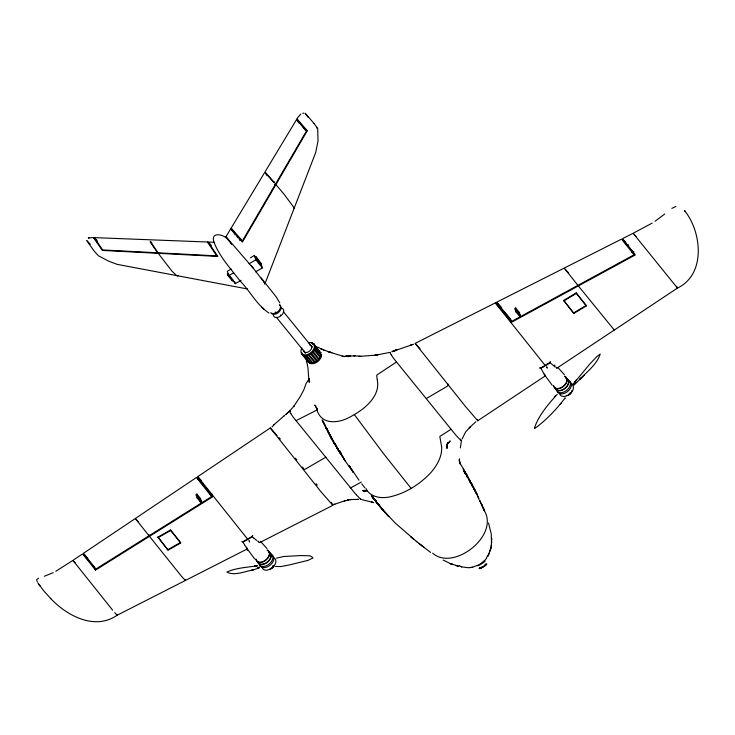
<?xml version="1.0" encoding="UTF-8"?>
<svg xmlns="http://www.w3.org/2000/svg" width="735" height="735" viewBox="0 0 735 735"><rect width="100%" height="100%" fill="white"/><g stroke="black" fill="none" stroke-linecap="round" stroke-linejoin="round"><path stroke-width="1.1" d="M460.367 447.927L461.286 441.606M491.632 541.226L491.504 543.395L491.256 533.941L488.527 522.962M465.31 473.478L464.906 472.568A8.958 0.992 63.9 0 0 464.685 472.173L463.739 470.051L465.117 472.366L463.215 469.013L464.162 471.236M556.974 368.051L556.781 367.555M332.881 505.285L331.439 502.437M491.596 541.787L491.182 546.518M459.504 458.732L459.347 461.24L459.329 459.458L460.386 464.143L459.586 462.581L463.822 469.527M294.266 207.959L283.765 193.829L275.928 184.632L274.311 184.053M491.127 547.015L491.357 544.993M314.745 349.538L315.03 347.095L321.232 355.088L314.92 347.931C315.618 346.644 314.24 344.403 312.77 343.769M309.417 378.782L309.224 382.356C307.892 371.846 308.571 367.224 306.33 360.995M459.366 565.573L461.13 566.685M312.596 343.41L312.044 343.034L313.34 344.697M489.482 552.463L489.115 553.611M252.739 535.411L252.353 536.164A2.958 1.92 -39 0 1 251.995 536.605L242.816 541.787L244.544 544.764M447.45 443.113L447.698 442.543L446.724 445.447L447.045 448.396L446.779 445.539L446.926 447.771M490.567 549.495L491.274 547.061L490.805 548.402M490.328 550.23L488.196 555.394M490.686 548.769L489.933 550.901M462.113 438.905L465.678 431.868L469.959 427.21M264.82 284.133L315.683 152.558L318.025 140.982L317.685 128.487M314.672 349.658L314.58 349.198L320.745 356.778L320.12 357.486L314.121 350.09L314.718 349.639L313.376 351.688L319.238 359.305L318.613 359.562L312.614 352.175L313.367 351.716L311.484 353.278L317.474 360.637L317.18 361.243L316.62 361.344L310.583 353.921L311.438 353.553L309.178 354.968L315.241 362.089L314.828 362.612L308.259 355.124L309.159 354.931L306.771 355.795L312.88 362.906L312.494 363.292L305.944 355.639L306.734 355.731L304.584 355.712L310.409 363.209L303.564 355.299L304.896 356.999M447.183 443.729L446.834 447.321M564.765 398.572L565.169 397.856C556.542 409.22 546.243 420.245 534.685 428.496M307.34 360.517L307.588 361.05M321.121 353.112L321.085 352.625M296.968 118.914L307.303 130.738L242.421 242.081L230.762 228.861L232.922 231.856M239.224 239.187L242.403 240.915L306.495 130.94L296.554 119.584L231.13 228.144L237.662 237.083M239.831 240.005L240.299 239.197M240.06 240.648L240.777 239.426M274.164 182.648L274.605 181.894M225.976 236.707L230.386 229.384M36.833 579.584L38.542 578.188M308.994 379.076L306.008 383.633L303.886 389.697L300.404 396.321L293.743 406.473L294.055 406.051L289.572 411.067M297.409 118.004L300.799 113.998M486.653 558.003L485.991 558.931A20.167 19.652 34.2 0 1 485.311 559.822L479.597 564.535L472.623 567.209M574.788 382.182L589.819 363.99L596.912 356.548L600.192 354.086C596.939 364.248 587.146 371.671 579.869 379.223M271.996 426.962L274.274 424.426M574.825 382.099L576.313 380.059M573.603 383.835L575.432 381.254M314.121 344.366L313.634 343.861L317.428 348.5M573.034 384.616L573.833 383.661M475.867 421.734L469.215 427.889L470.474 426.732M573.916 385.186L581.798 377.505L579.658 379.508M560.226 404.36L561.136 403.35M557.231 394.272C548.448 404.149 538.608 415.33 534.556 427.816M573.98 383.578L573.236 384.387L575.735 382.237L572.951 384.019L573.759 383.514M554.649 396.689L555.467 395.843M273.696 424.995L284.473 415.532M582.019 377.331L584.417 375.052M289.388 411.233L286.779 413.603L288.359 412.206M579.823 379.297L581.899 377.441M289.746 410.975L288.028 412.51M287.073 413.346L285.621 414.568M286.42 413.906L286.972 413.428M286.567 413.777L286.218 414.071M312.991 557.938L308.029 560.364L289.305 564.939L280.954 566.538L275.487 566.483M284.133 415.817L284.822 415.238M664.734 214.023L655.014 221.263M228.631 240.611C225.755 234.713 210.467 230.68 213.784 241.594C219.232 256.533 230.615 268.44 240.033 280.908C250.084 291.069 256.827 305.098 268.992 313.055M302.93 354.931L302.305 355.005L302.379 354.454L308.277 362.383L308.93 362.327L301.313 353.544L301.561 352.892A7.727 5.007 -39 0 0 311.925 352.855A7.727 5.007 -39 0 0 312.053 343.3M72.838 560.419L55.823 571.297M313.597 343.879L320.001 351.817M73.436 560.015L82.081 554.218M196.456 477.493L83.358 553.363M197.954 476.491L270.26 427.972M545.37 375.824L477.768 420.723L477.493 420.016M396.578 361.969L377.184 374.758A1.865 1.204 -39 0 0 376.715 375.512L377.165 379.517M209.493 493.433L210.339 492.891L211.616 496.603L95.816 569.083L83.45 553.464M209.705 494.012L210.605 493.442M211.827 493.828L212.81 496.695L95.513 570.112L82.789 554.043M671.845 208.409L675.915 206.434M451.106 429.258L439.824 436.461L441.322 445.125M249.496 538.47L245.949 540.537M547.015 364.753L543.468 366.82M563.708 300.431L576.194 292.907L586.144 305.411L586.319 305.898L573.824 313.413L563.708 300.431L573.824 313.413M563.883 300.909L576.369 293.394L576.194 292.907M573.649 312.935L586.144 305.411M296.122 420.622L316.519 410.249A1.847 1.194 -39 0 1 317.088 410.323C322.031 425.942 340.277 423.048 351.358 416.258A54.05 35.041 -39 0 0 352.341 415.725L356.291 413.419A54.05 35.041 -39 0 0 357.256 412.813C368.079 405.867 380.261 394.162 377.266 380.032M652.138 223.109L633.212 233.234M366.002 488.481L366.701 489.933A18.779 12.173 -39 0 0 367.518 491.09L368.207 491.899A30.291 19.634 -39 0 0 369.613 493.249L370.605 494.021A36.465 23.639 -39 0 0 384.46 497.577L387.869 497.264A38.964 25.256 -39 0 0 388.558 497.163C404.902 493.874 419.841 484.457 431.105 472.32A38.964 25.256 -39 0 0 431.629 471.714L434.082 468.599A36.465 23.639 -39 0 0 441.322 452.742L441.514 451.272A30.291 19.634 -39 0 0 441.68 448.993L441.652 446.999A19.624 12.725 -39 0 0 441.404 445.493M231.176 269.028L227.308 271.279L228.796 275.616L233.62 272.795M250.497 257.746L254.356 255.486L261.219 263.865L260.254 264.425L255.394 257.608L256.359 257.039L261.219 263.865M229.467 275.616L233.206 280.219L232.242 280.788L227.878 275.404L227.381 273.962L228.346 273.402M227.878 275.404L228.842 274.844M255.89 259.051L256.855 258.49L256.359 257.039M249.082 263.773L255.844 259.822L254.356 255.486M260.723 262.423L259.758 262.983L260.254 264.425M227.381 273.962L235.338 283.682L241.126 280.292M255.615 271.84L262.377 267.889L260.897 263.553M196.943 494.104L195.979 494.664L197.09 497.917L200.637 502.29L201.601 501.72L200.49 498.477L196.943 494.104L198.055 497.356L201.601 501.72M515.713 307.983L514.748 308.544L515.86 311.796L519.406 316.16L520.371 315.6L519.259 312.347L515.713 307.983L516.824 311.227L515.86 311.796M197.09 497.917L198.055 497.356M200.49 498.477L199.516 499.037L200.637 502.29M518.294 312.908L519.259 312.347M325.945 457.152L304.997 469.298L303.638 469.224L302.673 467.037M426.41 398.499L447.11 386.353L448.074 385.315L448.074 383.992M157.951 537.12L170.566 529.981L180.516 542.485L180.663 542.981L168.039 550.12L157.951 537.12L168.039 550.12M158.099 537.616L170.713 530.477L170.566 529.981M167.892 549.624L180.516 542.485M350.65 487.911L361.289 482.05M622.242 239.821L633.019 251.765L634.057 254.815L511.836 321.314L511.339 320.763M496.805 303.785L511.486 322.298L635.297 254.935L623.409 239.959M631.852 252.39L633.019 251.765M632.578 252.675L633.928 251.94M259.409 567.062L257.452 568.072L259.032 567.31M259.887 542.513L332.863 505.331L320.864 491.623L270.296 428.009L273.99 432.061M495.032 303.031L415.156 343.374L465.852 406.96L477.732 420.742M496.676 302.195L621.599 239.095M623.004 238.388L632.55 233.565M53.223 572.648L44.284 576.286M314.672 345.239L320.239 352.524M395.118 350.54L396.946 349.823M396.468 350.007L394.658 350.714L396.707 349.915M392.187 351.652L396 350.191M393.739 351.064L395.761 350.283M393.289 351.229L395.301 350.466M393.519 351.146L413.584 344.228M393.069 351.321L394.842 350.641M392.619 351.486L394.383 350.815M394.162 350.898L391.966 351.725M393.712 351.073L392.554 351.495M89.128 237.763L88.283 238.085L92.619 237.58M276.562 558.159L283.627 556.505L301.341 555.541L310.051 555.835L312.632 557.396M345.138 500.719L334.498 504.274M390.083 352.359L374.584 355.391L377.827 355.005L361.151 356.264M344.265 500.994L351.56 499.451L350.531 499.552L358.175 499.341M259.363 567.907L251.039 570.59L253.263 569.873C245.196 571.251 234.318 576.212 226.849 572.069C236.257 567.806 247.079 567.374 257.195 565.849L254.531 566.106L257.195 565.849M411.352 344.715L410.837 344.862L411.618 344.642M349.097 356.337L348.638 356.337L350.678 356.025L347.719 356.686L350.044 356.218L346.727 356.282L347.719 356.31M366.71 490.741L363.696 491.412L367.325 490.677M350.825 355.988L355.051 355.887L353.774 355.869M333.479 504.403L334.903 504.21M471.493 567.392L470.345 567.521M302.756 113.263L303.877 113.135M349.566 356.3L348.463 356.392L349.41 356.319M365.12 490.42L362.566 490.594L365.754 490.392M347.563 356.31L342.179 356.31L344.292 356.65L328.086 351.596M94.181 237.625L207.399 242.008M208.685 242.054L214.142 242.265M357.945 499.331L358.579 499.368M358.992 356.199L360.83 356.328L355.271 355.878M294.092 208.051L293.632 207.803M314.332 405.251L315.407 405.444M362.236 499.717L372.746 502.336L371.46 501.858M247.53 288.984L117.085 264.343L108.559 261.118L98.343 255.743L93.896 250.736L86.859 240.74M461.819 566.869L467.258 567.622A30.291 30.153 81.6 0 0 470.354 567.65M443.242 560.07L450.289 563.561L458.934 566.317M456.178 565.638L458.401 566.189M614.258 330.024L578.353 285.915M185.367 580.448L181.968 576.856M290.068 411.012L290.582 411.233M331.503 352.616L327.507 351.404L331.862 352.699M267.127 549.835C275.992 555.017 258.95 568.688 255.752 559.225M372.516 502.262L373.849 502.722M305.172 129.985L307.303 130.738M323.997 350.126L320.451 348.611L327.801 351.486M117.15 615.186L114.706 612.641M564.838 376.182C573.272 381.63 556.404 394.851 553.271 385.507M360.949 499.561L360.977 499.57A5.641 0.992 59.7 0 1 360.536 499.175L356.558 495.013M320.653 348.693L317.612 346.984M539.472 367.895L540.253 368.07A2.958 1.92 -39 0 0 540.739 368.014L549.817 362.53L555.035 366.94M317.428 128.478L316.427 127.55M279.667 304.832C284.454 309.205 275.57 316.932 271.288 313.441M303.527 355.271L302.149 353.186M430.6 552.435L421.449 545.333L424.003 547.364M465.264 473.487L463.767 470.841L465.09 473.561A4.952 0.551 63.9 0 0 465.347 473.974L465.815 474.562L464.171 470.942M258.316 541.667L257.856 541.309M384.754 512.157L388.787 516.448L381.878 508.804L395.246 523.063L416.892 541.805M416.258 541.309L422.055 545.811L418.858 543.312L419.483 543.808M254.025 538.25L256.781 540.464M253.814 538.075L252.077 536.66M410.553 536.651L413.686 539.279M356.31 494.774L355.988 494.453A8.223 1.452 59.7 0 1 355.602 494.049A7.148 1.259 59.7 0 1 355.189 493.562L355.124 493.488A14.36 2.527 59.7 0 1 354.849 493.139L350.172 487.333M50.504 598.345C66.848 615.755 94.861 630.795 117.242 615.186L247.383 548.88L246.583 547.244M93.538 237.69L97.406 241.549M373.876 498.67L375.319 500.085L372.406 497.071L375.907 500.811L372.112 496.639L373.876 498.67L372.406 497.071M86.895 240.731L90.331 244.222M210.835 244.746L208.143 242.072L217.854 256.423L102.33 250.415L93.602 237.782M211.312 245.894L207.445 242.054L216.779 255.872L102.67 249.946L94.291 237.727L96.992 240.428M150.372 241.383L151.98 243.009M460.928 440.449L460.992 440.522A6.009 1.057 59.7 0 0 461.369 440.881L461.157 440.228A7.12 1.259 59.7 0 0 460.615 439.411L460.487 439.208M460.9 440.43L456.444 435.8A8.223 1.452 59.7 0 1 456.058 435.396A7.148 1.259 59.7 0 1 455.645 434.909L455.59 434.835A14.36 2.527 59.7 0 1 455.305 434.477L394.539 359.553A8.728 1.534 59.7 0 1 393.087 357.642L391.369 355.033M50.88 598.731L43.604 590.683L37.871 582.91M296.297 459.605L296.885 459.917L296.334 459.669M274.421 432.538L276.195 434.477M622.609 238.939L625.852 242.495M564.719 268.725L566.657 270.792M499.405 305.209L497.08 302.701M499.635 305.457L501.637 307.671M276.369 434.67L277.086 435.469M198.808 477.824L201.197 480.451M197.522 478.687L209.787 492.275M136.278 519.581L138.189 521.685M84.286 554.401L86.362 556.689M83.542 554.888L94.429 566.961L95.513 570.112M73.794 561.393L75.337 563.093M635.995 236.394L633.304 233.445M567.42 271.638L568.532 272.869M279.043 437.619L279.667 438.308M279.879 438.547L280.311 439.015M198.119 478.044L201.013 481.223M86.464 556.799L87.897 558.389M495.95 302.691L506.801 314.718M417.82 346.341L415.275 343.502M418.068 346.608L418.582 347.186M386.886 514.408L388.907 516.65M202.786 483.18L203.255 483.713M136.15 519.443L135.607 518.837M627.589 244.424L628.012 244.893M628.149 245.049L628.728 245.683M507.012 314.957L507.435 315.425M507.655 315.664L509.631 317.869M418.711 347.333L420.034 348.803M112.666 610.225L73.224 560.768M495.344 303.004L511.11 320.497M231.176 228.19L242.403 240.915M265.776 172.817L273.944 182.087M265.519 173.037L273.686 182.308M558.021 367.638L564.425 374.767M260.502 541.355L266.906 548.485M684.432 210.541C701.392 230.891 706.657 273.999 677.505 288.056L556.946 368.134A5.026 1.02 51.7 0 1 556.083 367.61M385.397 512.874L381.878 508.804M72.958 560.456L73.509 561.172M372.507 496.823L377.386 503.245L371.974 495.987L378.516 504.642M684.487 210.605L685.387 211.634M322.729 420.787L328.756 432.97L322.316 420.65M249.193 541.392L249.689 541.98M546.794 367.638L547.29 368.217M371.239 495.656L372.865 497.577M181.701 576.543L149.462 536.339L148.865 534.611M374.28 499.387L376.099 501.582L373.6 498.431L379.618 506.02M248.954 540.491L249.477 541.116M546.546 366.728L547.07 367.353M376.338 501.977L378.332 504.449L374.62 499.653L380.849 507.517L374.923 500.14L377.983 504.045L376.026 501.527M376.844 502.63L378.7 504.844M545.058 365.323L496.199 304.088M313.918 123.361L305.19 113.263L308.103 117.26M247.539 539.04L197.991 476.941M253.226 268.211L226.031 236.771L231.075 243.717M313.983 123.434L317.649 128.377M253.593 268.661L262.68 280.347M516.87 311.162L520.371 315.6M255.394 257.608L258.509 261.449M255.844 259.822L262.377 267.889M251.205 265.647L253.171 268.064M283.444 311.732L312.136 347.104M276.351 317.226L305.034 352.598M411.058 488.316L383.808 454.028L354.334 414.604M377.643 503.631L379.269 505.625L375.08 500.37M350.246 487.415L294.129 418.27A8.728 1.534 59.7 0 1 292.622 416.295L290.913 413.695M378.617 504.807L383.165 510.311L378.01 503.953L382.503 509.575L380.436 507.012M371.588 495.987L372.948 497.696M634.057 254.815L622.6 240.363M577.912 285.364L565.114 269.231M576.369 293.394L586.319 305.898M511.836 321.314L497.54 303.27M260.953 277.655L276.332 297.096L279.769 302.829M197.439 477.309L212.81 496.695M196.704 477.805L211.616 496.603M170.713 530.477L180.663 542.981M149.021 535.787L135.966 519.333M361.804 483.942L364.845 487.783M432.667 553.143C453.495 572.06 501.463 534.428 483.281 509.061M634.14 234.502L677.431 288.065L676.595 286.237M332.082 438.602L329.142 434.137L330.961 437.16L330.318 436.057M304.391 128.965L303.941 128.368M40.269 586.264L38.826 584.334M544.378 374.629L552.132 385.177M303.849 128.248L296.958 118.932M375.015 500.305L371.791 495.638M326.799 428.725L325.375 426.805L326.441 428.266M358.946 480.185L349.07 465.475L353.37 472.532L345.11 460.771L340.406 452.521M246.859 548.338L254.613 558.885M237.791 237.258L238.186 237.8M231.562 244.378L231.194 243.873M299.117 123.122L296.554 119.603M372.627 497.053L374.629 499.772M234.575 234.125L234.07 233.436M334.838 443.398L335.555 444.372M266.245 173.671L267.549 175.472M265.969 173.883L267.283 175.674M327.13 429.286L325.743 427.292L337.209 448.221L329.455 434.201M328.628 432.492L327.948 431.546L331.641 438.841L330.493 436.691M158.264 253.391L172.109 271.334L176.565 275.506L177.787 275.983L178.173 275.313M158.411 253.309L150.445 241.696M158.126 253.501L150.16 241.888M474.387 488.72L476.73 494.379L475.536 492.064M262.772 280.476L263.194 281.092M246.142 547.299L244.608 544.865M339.01 451.382L337.319 448.24L339.763 452.576L335.913 445.07M339.368 451.988L345.11 460.771L341.738 455.057M263.498 281.542L264.168 282.626M544.442 374.611L540.776 368.097M391.305 354.931L390.855 354.206A8.011 1.406 59.7 0 1 390.607 353.801L390.588 353.774A2.995 0.524 59.7 0 1 390.34 353.351L390.34 353.351M290.849 413.594L290.362 412.813A8.011 1.406 59.7 0 1 290.141 412.454A2.995 0.524 59.7 0 1 289.884 412.013L289.866 411.977M360.646 498.808L361.023 499.543M295.433 458.383L296.205 459.522L295.277 458.181M317.162 409.478L316.408 408.283L317.474 410.02M324.208 423.783L325.035 425.124M330.373 436.287L332.633 440.678M338.67 450.757L335.656 444.932M264.223 282.709L264.582 283.37M329.363 433.521L329.675 434.128M317.502 409.45L315.82 406.758L317.456 409.34M336.906 447.578L340.581 453.715L333.313 441.68L334.535 444.004L330.419 435.736L331.127 437.261M477.134 419.354L477.392 419.814M339.414 450.638L340.084 451.878M349.217 465.678L350.237 467.57M481.508 504.66L481.434 504.054L481.645 504.945M481.159 503.447L481.425 504.026M185.082 579.575L185.45 580.384M116.92 614.423L117.223 615.03M335.022 443.674L335.5 444.611M349.143 465.521L349.888 466.945M614.065 329.335L614.322 329.868M326.974 428.992L327.534 430.076M322.72 421.045L323.905 423.332L322.123 419.85M325.467 426.897L326.515 428.955M481.278 503.778L480.809 502.758M481.655 504.697L481.388 504.155L482.105 505.855M332.275 440.081L328.426 431.969M480.286 501.711L480.892 503.337M481.618 504.385L482.472 506.59M481.985 505.129L483.795 509.346M481.884 505.12L482.188 505.809M480.525 502.666L480.956 503.539M482.206 505.57L482.684 506.562M480.157 501.628L479.633 500.37L479.992 501.582M479.964 501.316L480.212 501.84L480.047 501.224M331.742 438.529L330.566 436.048M483.805 508.96L483.024 507.472L483.198 508.05M330.86 436.691L331.586 438.216M327.691 430.379L328.132 431.326M483.106 507.508L483.336 508.014M475.756 492.376C477.263 494.765 473.322 486.451 475.591 492.009M339.735 450.831L341.251 454.101M329.969 434.771L330.98 436.939M335.169 443.444L335.463 444.096M330.116 435.092L330.823 436.627M340.039 451.492L341.371 454.441L340.342 452.144M483.308 508.252L483.18 507.683M475.692 492.229L474.305 488.812M37.283 581.909L36.75 580.255M469.095 479.854L468.305 477.879L470.409 482.84L467.772 476.574L468.719 479.716L468.599 479.165M484.071 509.805L484.31 510.476L483.979 509.64M510.182 318.475L511.486 322.298M234.594 281.514L235.338 283.682M231.745 279.337L232.242 280.788M491.623 538.461L491.632 540.115L491.614 537.873M281.202 308.02A5.963 3.868 -39 0 1 281.211 315.6A5.963 3.868 -39 0 1 273.301 314.883M279.769 304.86A5.963 3.868 -39 0 1 277.94 311.566A5.963 3.868 -39 0 1 270.765 312.678M280.614 314.975A4.63 3.004 -39 0 1 280.357 315.186M275.698 312.007A4.63 3.004 -39 0 1 275.12 312.237M321.517 355.611A7.727 5.007 -39 0 1 316.463 362.401A7.727 5.007 -39 0 1 309.214 362.796M308.415 342.813A7.727 5.007 -39 0 1 314.268 347.738A7.727 5.007 -39 0 1 305.098 354.977A7.727 5.007 -39 0 1 301.855 347.995M321.011 354.463A7.727 5.007 -39 0 1 316.068 361.629A7.727 5.007 -39 0 1 308.544 362.015M309.766 345.046A4.63 3.004 -39 0 1 311.484 348.583A4.63 3.004 -39 0 1 306.881 352.405A4.63 3.004 -39 0 1 303.628 350.126M555.201 365.975A15.159 2.958 52 0 1 554.208 365.065M556.836 367.178A7.056 2.067 58 0 1 557.075 367.61M550.34 361.39A3.409 2.214 -39 0 1 550 362.456M549.982 362.53A7.368 4.777 -39 0 1 546.996 364.643M247.576 550.23A15.159 2.334 67.4 0 1 247.033 549.826M247.383 549.027A5.026 0.726 67.6 0 1 246.997 548.65M241.815 541.53A3.409 2.214 -39 0 0 242.66 541.906A7.368 4.777 -39 0 0 245.903 540.446M544.791 374.528A6.055 0.56 60.7 0 1 545.26 375.401M545.37 376.384A10.979 1.314 67 0 1 545.058 376.063M544.35 374.271A15.582 1.213 63.2 0 1 544.185 374.014M543.422 366.728A7.368 4.777 -39 0 1 540.225 368.226M316.151 483.988A2.958 0.56 60.4 0 0 317.152 485.128A2.958 0.524 59.7 0 1 316.151 484.025M259.942 542.586A3.657 0.919 56.3 0 1 259.409 542.531M258.94 541.723A10.979 2.517 52.3 0 1 258.297 541.245M258.646 542.026A15.582 4.235 56.1 0 1 258.389 541.842M252.463 536.247A7.368 4.777 -39 0 1 249.477 538.36M289.498 411.315A4.686 0.827 59.7 0 1 289.517 411.168M389.954 352.653A4.686 0.827 59.7 0 1 389.982 352.515M305.539 353.186A4.63 3.004 -39 0 1 304.446 351.376M311.282 346.231A4.63 3.004 -39 0 1 312.007 346.727M485.422 564.397A3.519 0.459 -31.4 0 1 483.52 566.363A3.519 0.459 -31.4 0 1 480.029 567.788M484.65 565.096A3.519 0.459 -31.4 0 1 485.495 565.39A3.519 0.459 -31.4 0 1 480.947 568.137A3.519 0.459 -31.4 0 1 481.388 567.062M484.99 560.915A4.548 0.597 -31.4 0 1 481.535 563.837A4.548 0.597 -31.4 0 1 477.355 565.573M485.403 564.241A4.548 0.597 -31.4 0 1 486.092 564.783A4.548 0.597 -31.4 0 1 480.718 568.137A4.548 0.597 -31.4 0 1 479.771 567.742M487.921 555.237A30.291 28.417 84.7 0 1 486.432 557.847M472.605 567.126A20.167 19.68 19 0 1 471.484 567.301M461.718 566.961A6.394 2.646 4 0 1 461.01 566.758M488.793 554.622A14.581 8.618 -26.6 0 1 487.911 556.303M490.383 549.596A6.394 1.084 -70.4 0 1 490.171 550.239M570.231 392.858A2.554 1.654 -39 0 1 569.248 393.896M571.729 390.698A3.978 2.582 -39 0 1 570.038 394.162A3.978 2.582 -39 0 1 566.262 395.448M570.452 392.894A2.269 1.47 -39 0 1 568.449 394.548M566.97 379.765A8.094 5.246 -39 0 1 566.979 390.055A8.094 5.246 -39 0 1 556.248 389.081M568.348 381.015A8.094 5.246 -39 0 1 567.484 391.599A8.094 5.246 -39 0 1 557.203 389.835M565.408 378.038A7.956 5.154 -39 0 1 565.628 387.951A7.956 5.154 -39 0 1 554.916 387.593M570.856 383.927A7.956 5.154 -39 0 1 570.048 393.85A7.956 5.154 -39 0 1 559.62 393.694M564.802 376.55A7.672 4.97 -39 0 1 563.23 386.334A7.672 4.97 -39 0 1 553.529 385.462M566.437 378.562A7.672 4.97 -39 0 1 565.077 388.181A7.672 4.97 -39 0 1 555.228 387.85M273.043 565.849A2.554 1.654 -39 0 0 273.108 565.564A2.269 1.47 -39 0 1 273.034 566.354M274.173 565.27A3.978 2.582 -39 0 1 269.405 569.221M272.694 566.997A2.269 1.47 -39 0 1 271.638 567.962M269.451 553.483A8.094 5.246 -39 0 1 269.46 563.773A8.094 5.246 -39 0 1 258.729 562.799M270.829 554.732A8.094 5.246 -39 0 1 270.195 565.132A8.094 5.246 -39 0 1 259.685 563.975M268.707 551.93A7.956 5.154 -39 0 1 267.678 562.036A7.956 5.154 -39 0 1 257.397 561.31M273.714 557.773A7.956 5.154 -39 0 1 271.638 568.274A7.956 5.154 -39 0 1 261.991 566.198M267.283 550.267A7.672 4.97 -39 0 1 265.712 560.052A7.672 4.97 -39 0 1 256.01 559.179M268.551 552.15A7.672 4.97 -39 0 1 267.972 561.54A7.672 4.97 -39 0 1 257.81 561.926M447.183 445.575L447.156 446.154L447.532 444.216L447.183 445.575M303.849 355.575L304.566 355.749L303.923 355.51M448.313 443.104L447.872 443.655L450.178 440.917L448.313 443.104M575.744 382.228L574.752 382.889L575.735 382.237M258.454 567.567L257.452 568.072L258.454 567.567M348.767 499.791L347.297 500.122L348.767 499.837M349.254 356.328L348.179 356.328L349.254 356.328M346.58 356.273L345.285 356.356L347.251 356.3L346.635 356.3M450.858 563.791L450.289 563.561L452.944 564.609L450.858 563.791M315.021 405.426L315.701 405.793L315.021 405.426M263.801 309.205L261.991 307.349L263.801 309.205M466.854 474.883L465.062 471.778L467.506 477.557L466.413 474.378L467.083 475.536L466.854 474.883M484.558 511L483.97 509.3L484.54 510.972M471.677 483.704L471.236 482.913L474.093 489.482L471.677 483.704M469.794 480.313L469.353 479.523L472.201 486.101L469.794 480.313M473.515 487.02L473.083 486.221L474.838 490.851L473.515 487.02M476.537 493.056L476.161 492.257L479 499.313L476.537 493.056"/></g></svg>
